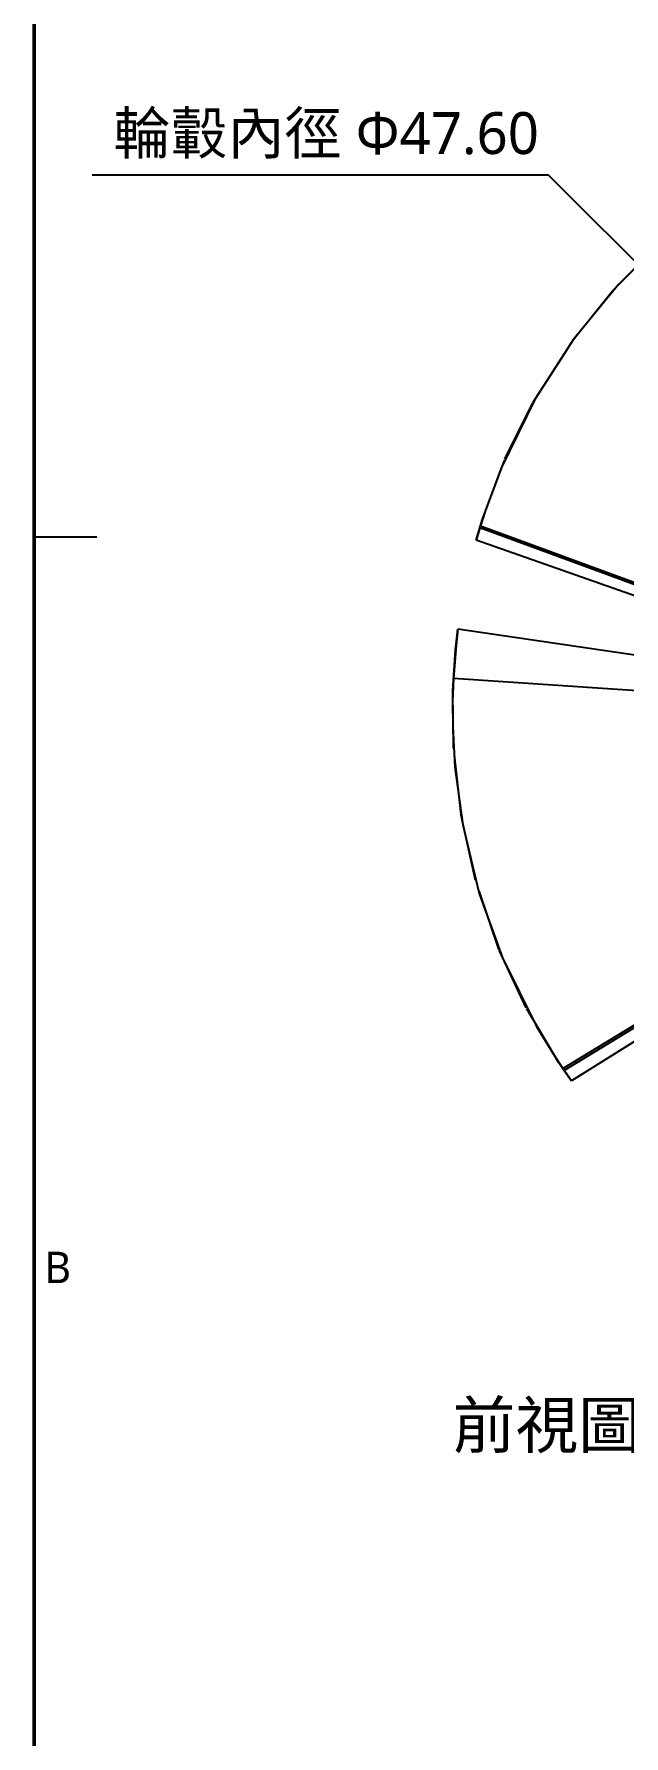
# Model space of a CAD drawing. Header units: metres. Extents: x -7 to 410, y 10 to 287.
# Drawn here: x 10 to 38.2, y 91.3 to 172.5 of the extents above; entities that cross this region are included whole.
import ezdxf

# ---------------------------------------------------------------- set-up
doc = ezdxf.new("R2010")
doc.units = ezdxf.units.M
doc.linetypes.add('DASHED', pattern=[4.5, 3, -1.5])
for name, color, linetype in [('BORDER', 7, 'Continuous'), ('DIM', 2, 'Continuous'), ('HIDDEN', 9, 'DASHED'), ('TEXT', 7, 'Continuous'), ('VISIBLE', 3, 'Continuous')]:
    doc.layers.add(name, color=color, linetype=linetype)
doc.styles.add('CHINESE', font='msjh.ttc')

msp = doc.modelspace()

# ---------------------------------------------------------------- linework, layer by layer
at = {"layer": 'BORDER'}
msp.add_line((10, 148.5), (13, 148.5), dxfattribs=at)
at = {"layer": 'BORDER', "lineweight": 50}
msp.add_lwpolyline([(10, 10), (410, 10), (410, 287), (10, 287)], close=True, dxfattribs=at)
at = {"layer": 'DIM', "color": 2}
for p, q in [((34.582, 165.78), (12.782, 165.78)), ((51.073, 149.29), (34.582, 165.78))]:
    msp.add_line(p, q, dxfattribs=at)
at = {"layer": 'HIDDEN'}
for p, q in [((37.65, 160.258), (39.957, 162.58)), ((35.76, 157.91), (37.65, 160.258)), ((33.851, 154.928), (35.76, 157.91)), ((32.502, 152.21), (33.851, 154.928)), ((31.425, 149.346), (32.502, 152.21)), ((31.124, 148.341), (31.425, 149.346)), ((30.199, 143.663), (30.253, 144.094)), ((30.013, 141.161), (30.14, 143.106)), ((30.14, 143.106), (30.199, 143.663)), ((30.048, 138.397), (30.013, 141.161)), ((30.422, 135.113), (30.048, 138.397)), ((31.087, 132.121), (30.422, 135.113)), ((32.228, 128.77), (31.087, 132.121)), ((33.513, 126.021), (32.228, 128.77)), ((35.081, 123.394), (33.513, 126.021)), ((35.678, 122.531), (35.081, 123.394))]:
    msp.add_line(p, q, dxfattribs=at)
at = {"layer": 'VISIBLE'}
for p, q in [((40.017, 162.634), (37.918, 160.555)), ((37.918, 160.555), (35.762, 157.914)), ((35.762, 157.914), (33.925, 155.059)), ((33.925, 155.059), (32.319, 151.78)), ((32.319, 151.78), (31.549, 149.723)), ((31.549, 149.723), (31.329, 149.037)), ((31.295, 148.927), (31.124, 148.341)), ((31.329, 149.037), (31.295, 148.927)), ((47.177, 143.121), (31.295, 148.927)), ((31.329, 149.037), (47.189, 143.194)), ((47.093, 142.745), (31.124, 148.341)), ((30.253, 144.094), (30.162, 143.328)), ((46.951, 141.657), (30.253, 144.094)), ((30.162, 143.328), (30.037, 141.742)), ((30.037, 141.742), (30, 140.646)), ((46.883, 140.604), (30.037, 141.742)), ((30, 140.646), (30.004, 139.464)), ((30.004, 139.464), (30.113, 137.509)), ((30.113, 137.509), (30.485, 134.75)), ((30.485, 134.75), (31.272, 131.48)), ((35.262, 123.125), (49.718, 131.882)), ((49.768, 131.827), (35.326, 123.031)), ((31.272, 131.48), (32.38, 128.404)), ((50.01, 131.528), (35.678, 122.531)), ((32.38, 128.404), (34.002, 125.134)), ((34.002, 125.134), (34.862, 123.725)), ((34.862, 123.725), (35.262, 123.125)), ((35.262, 123.125), (35.326, 123.031)), ((35.326, 123.031), (35.678, 122.531))]:
    msp.add_line(p, q, dxfattribs=at)

# ---------------------------------------------------------------- texts
at = {"layer": 'BORDER', "style": 'CHINESE'}
msp.add_text('B', height=1.5, dxfattribs=at).set_placement((10.5, 112.875))
at = {"layer": 'DIM', "color": 2, "style": 'CHINESE'}
msp.add_text('輪轂內徑 Φ47.60', height=2, dxfattribs=at).set_placement((13.782, 166.78))
at = {"layer": 'TEXT', "style": 'CHINESE'}
msp.add_text('前視圖 FRONT VIEW', height=2.2, dxfattribs=at).set_placement((30, 105))

doc.saveas('drawing.dxf')
